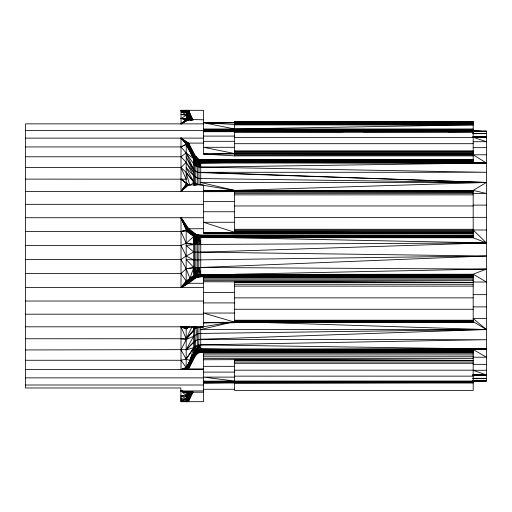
<?xml version="1.0" encoding="UTF-8"?>
<svg xmlns="http://www.w3.org/2000/svg" width="512" height="512" viewBox="0 0 512 512"><rect width="100%" height="100%" fill="white"/><g stroke="black" fill="none" stroke-linecap="round" stroke-linejoin="round"><path stroke-width="0.77" d="M203.878 190.406L473.19 190.406L486.4 182.464L234.63 190.406L198.982 184.589L198.982 162.298L199.712 159.437L473.19 159.52M486.4 154.784L473.19 154.784L486.4 163.027L473.19 162.477L200.73 162.477L196.941 161.229L194.982 159.885L194.618 159.955L194.541 185.293M473.19 235.2L200.73 235.2L196.659 234.554L194.618 236.915L194.438 275.142L195.072 276.704L196.352 277.581L200.73 276.8L473.19 276.8M194.611 326.675L194.438 352.224L196.352 354.451L198.349 352.966L200.73 352.48L473.19 352.48M25.6 259.52L181.011 259.52L186.176 256L193.683 252.038L200.73 252.173L486.4 242.925L473.19 237.773L198.195 237.651L195.949 237.306L194.982 236.467L194.374 234.925L187.968 228.8L181.011 217.722L186.886 229.357L195.475 235.456L197.338 237.536L197.312 274.451L198.349 276.992L194.029 276.602L186.176 281.094L181.011 287.437L181.011 217.722C186.413 223.795 190.682 236.262 200.73 235.782L473.19 235.782M230.688 322.259L197.318 327.744L197.312 350.189L198.349 352.966L195.072 353.363L194.029 353.984L186.195 367.68L186.886 368.486L188.602 368.896L203.546 368.896M195.866 326.778L195.84 328.282C197.491 336.179 193.05 346.086 197.651 353.331L194.374 354.342L186.426 368.128L181.011 369.6L181.011 326.81L187.699 327.232L203.546 327.098L203.546 277.088L473.19 277.088M473.19 349.926L200.73 349.926C198.035 349.952 193.766 351.264 194.81 354.688L187.206 368.653L181.011 369.6L186.176 367.482C190.714 361.741 191.501 349.709 200.73 349.523L473.19 349.523L486.4 348.973L200.73 344.864L197.318 345.421L194.605 346.982L186.176 359.059L181.011 360.262L25.6 360.262M473.19 233.773L234.63 233.773L203.546 233.03L203.546 184.902L188.602 184.902L181.011 191.424L181.011 138.125L187.968 143.155L195.302 157.011L195.475 159.059L197.338 161.792L197.318 184.256L198.982 184.589M194.707 326.624L194.605 328.998L186.176 338.746L25.6 338.765M473.19 235.443L199.712 235.168L198.982 244.518L198.682 274.304L199.302 276.864L193.792 276.07L189.894 278.33L186.195 281.402L186.886 282.65L188.602 283.283L203.546 283.283M234.63 190.406L200.73 182.496L486.4 182.464L200.73 172.294L486.4 172.288L200.73 167.136L198.982 166.995L199.302 161.965C189.997 156.781 190.515 143.373 181.011 138.125L188.602 143.104L196.198 157.35L198.035 158.886L200.73 160.019L473.19 160.019M198.982 327.411L198.682 349.754L199.302 352.646C194.074 351.002 191.622 356.499 189.894 360.461L186.176 359.059L181.011 349.952L186.176 339.533L193.683 330.291L186.176 338.746L181.011 326.81L187.699 327.232M25.6 273.562L181.011 273.562L186.176 281.094L186.176 230.906L186.643 229.594L187.968 228.8L195.302 234.266L195.475 235.456L200.73 236.211L473.19 236.211M193.92 326.816L193.683 329.856L194.099 326.72M473.19 274.765L200.73 274.765C192.262 274.266 186.042 281.76 181.011 287.437C186.035 284.134 190.643 279.558 196.352 277.581L188.602 283.283L181.011 287.437L186.586 282.336L194.81 277.459L196.864 277.363L195.744 276.454L195.174 274.893L195.84 267.622L195.949 237.306L196.448 235.744L197.402 234.803L200.73 236.704L473.19 236.704M200.73 235.782L198.97 235.098L198.618 235.667L197.318 244.461L186.176 243.251L181.011 245.446L25.6 245.446M181.011 273.562L186.176 268.749L198.982 267.482L200.09 276.813L194.547 275.693L194.618 275.085L200.73 276.8L200.73 235.2M195.674 185.152L195.949 161.094L197.402 158.509L198.618 160.243L200.73 161.6L473.19 161.6M194.816 352.256L186.195 367.68L181.011 369.6L186.586 368.288L194.81 354.688L196.864 353.914L195.174 351.488L195.84 346.093M25.6 231.469L181.011 231.469L186.176 230.906L194.618 236.915L193.683 244.122C194.72 241.261 192.454 235.814 196.198 234.342L200.73 237.235L473.19 237.235M187.968 368.851L191.514 362.157L190.003 360.787L186.246 367.827L181.011 369.6L187.725 368.806L191.014 361.85L195.302 354.989L196.352 354.451L195.834 355.232L193.683 353.299L194.618 352.045L199.866 350.438L473.19 350.4M188.122 326.739L186.643 327.878L186.176 329.03L186.176 367.482L181.011 360.262M473.19 160.544L200.73 160.544L198.97 159.264L197.318 166.579L198.982 166.995M197.318 267.539C197.581 270.47 194.662 274.848 197.651 277.133L194.374 277.075L190.24 279.424L186.426 282.086L181.011 287.437C188.23 285.165 192.659 276.262 200.73 276.557L473.19 276.557M200.73 237.235L198.246 237.114L197.338 237.536L195.84 244.378L197.498 235.501L198.035 234.95L200.73 236.211M196.096 326.714L195.84 328.282L194.605 328.998L195.053 326.752M197.318 345.421L196.301 350.688L198.797 350.618L200.73 351.456L473.19 351.456M198.246 161.728L197.338 161.792L195.84 165.907L193.683 163.949L194.374 157.658L187.699 143.2L181.011 138.125C189.997 143.898 189.638 157.158 198.982 162.298L197.318 166.579L195.84 165.907L196.941 161.229L198.035 158.886L200.73 161.082L473.19 161.082M194.618 159.955L193.683 163.949L186.176 152.941L181.011 146.944L25.6 146.944M196.173 326.874L195.84 328.282L197.318 327.744M473.19 275.789L200.73 275.789L197.312 274.451L473.19 274.227L486.4 269.075L198.982 267.482L197.312 274.451L193.683 275.514L189.894 278.33L186.176 268.749L181.011 259.52M189.894 360.461L193.683 348.051L194.438 352.224M194.547 352.57L196.762 351.968L200.09 352.512L199.814 349.568L200.73 348.96L486.4 348.973L234.63 349.523L200.73 348.96L198.982 345.005L197.312 350.189L198.726 350.15L200.73 350.918L473.19 350.918M473.19 353.21L203.546 353.21L203.546 401.683L186.176 401.702L186.176 392.986L186.515 392.582L188.602 392.211L203.546 392.211M189.894 278.33L193.683 267.878L194.438 275.142M188.275 391.693L186.176 396.717L181.011 395.616L181.011 401.018L186.176 401.146L190.874 391.661L189.894 393.709L190.528 392.282M191.635 391.744L187.206 401.69L191.962 391.846M196.858 237.478L195.187 235.936L194.81 234.541L191.014 231.712L189.901 233.67L186.234 230.413L181.011 231.469L186.176 243.251L193.683 244.666L186.176 245.453L193.683 252.038M203.546 123.866L25.6 123.866L25.6 387.974L180.858 387.974L181.011 401.702L186.426 401.696L191.008 391.622M190.093 392.25L186.176 400.966L190.611 391.578M203.546 143.104L188.602 143.104L187.168 143.366L186.234 144.198L186.176 182.97L186.586 184.064L188.115 185.261M198.726 274.848L198.982 274.291L200.73 275.296L473.19 275.296M192.461 392.032L191.514 394.074L190.003 393.658L186.189 401.702L190.95 391.622M191.187 391.635L186.426 401.696M186.886 401.696L191.526 391.712M187.968 401.69L192.09 391.898M188.602 401.683L193.203 391.795M186.176 401.146L190.419 392.064L186.176 401.146L181.011 401.702M186.246 401.702L190.003 393.658L186.176 401.702M189.44 391.93L186.176 398.893L181.011 398.982L186.176 399.475L189.933 391.866M189.766 391.866L186.176 399.475L181.011 401.018M187.206 368.653L190.579 361.51M188.563 391.725L186.176 396.717L188.806 391.872M186.426 368.128L190.003 360.787M186.176 338.746L191.981 326.893M189.587 391.923L186.176 398.893L181.011 395.616L186.176 395.507L181.011 390.944L203.546 390.944M190.579 393.747L186.586 401.696L191.27 391.654M186.586 368.288L194.765 352.954L196.544 351.494L199.021 351.648L200.73 352.48M188.602 368.896L195.834 355.232M200.73 161.082L197.267 160.301L196.198 157.35L194.547 158.784M25.6 349.952L186.176 349.651L193.683 336.224L197.318 333.933L200.73 333.446L486.4 329.536L473.19 318.554L486.4 318.554M187.725 368.806C192.442 363.936 192.518 352.582 200.73 351.981L473.19 351.981M198.726 350.15L198.982 349.702L200.73 350.4M200.73 237.773L199.302 237.19L198.982 237.709L197.318 244.461L486.4 242.925L473.19 229.99L486.4 229.99M187.968 143.155L191.014 150.15L189.901 151.546C191.962 156.122 194.566 162.778 200.73 162.477M186.176 359.059L193.683 347.654L186.176 349.939C190.726 346.291 193.952 339.04 200.73 339.309L486.4 329.536L473.19 321.594L234.63 321.594M195.277 351.846L195.859 351.002L200.73 350.918M194.81 354.688L197.03 352.448L200.73 351.456M188.218 185.062L186.426 183.846L181.011 191.424L187.968 184.838L188.602 184.902M194.765 353.818L186.886 368.486L181.011 369.6L187.386 368.704M187.802 184.954L186.586 184.064L181.011 191.424L187.968 184.838M193.683 353.6C195.219 351.296 198.048 350.259 200.73 350.221M195.277 275.443L195.859 274.733L200.73 276.557M181.011 287.437L186.246 281.632L190.003 278.886L191.514 280.57L181.011 287.437C187.347 283.546 192.442 275.27 200.73 275.789M187.206 184.563L181.011 191.424L186.886 184.339L187.725 184.774M195.072 353.363L196.762 351.968L198.899 351.123L200.73 351.981M186.176 349.651L193.683 342.298M190.438 185.242L193.683 182.144L186.176 172.467L181.011 167.539L25.6 167.539M186.176 243.251L193.683 236.486L194.374 234.925L195.302 234.266L196.198 234.342L197.267 235.917L199.302 237.19M186.426 282.086L190.003 278.886M187.206 282.899L190.579 279.898M187.725 283.142L194.81 277.459L197.03 276.595L199.968 276.23L473.19 276.218M189.28 326.707L186.176 329.03L181.011 326.81L186.291 328.422L187.987 327.066M186.586 282.336L194.765 276.224L200.73 275.296M203.546 119.789L186.586 119.45L181.011 123.866L181.011 110.298L203.546 110.317L203.546 154.022L234.63 155.904L473.19 155.904M187.84 327.002L186.643 327.878L181.011 326.81L186.234 328.595L188.749 326.682M186.643 327.878L187.77 327.021M25.6 156.774L181.011 156.774L186.176 152.941L193.683 158.701L193.683 185.011M187.757 327.104L186.515 328.026L181.011 326.81M186.886 119.565L181.011 123.866L188.602 119.789M186.291 328.422L188.147 327.072M187.206 119.648L181.011 123.866L186.586 119.45M186.234 328.595L188.678 327.027M191.187 120.365L186.176 110.298L186.426 119.36L181.011 118.56L186.176 115.277L188.563 120.23L186.176 115.277L181.011 114.534L186.176 114.63L189.037 120.154M187.725 119.738L181.011 123.866L187.968 119.763M200.73 161.6L197.075 160.787L195.827 158.637L195.834 156.768L193.683 158.701L186.291 144.07L181.011 138.125L187.168 143.366L195.264 158.003L197.498 159.808L200.73 160.544M193.683 336.224L186.176 339.533L181.011 338.765M186.176 110.298L190.95 120.384L186.234 110.298L189.901 118.291L191.014 118.118L191.962 120.154M181.011 231.469L186.291 230.208L194.547 235.68L200.73 236.704M231.546 322.317L200.73 329.504L486.4 329.536L241.024 321.798M186.176 268.749L193.683 267.334L186.176 259.514L193.683 259.962L486.4 256L200.73 252.173M195.187 156.704L197.075 157.734L195.187 156.704L196.23 156.851L196.198 156.269M187.968 228.8L203.546 228.717M196.211 157.35L195.264 156.442L196.23 156.851M205.139 381.19L203.546 381.286L234.63 381.03L203.546 377.114L234.63 377.114M200.73 267.462L486.4 256M185.235 110.349L186.643 110.304L191.533 120.288M234.63 232.749L473.19 232.749L234.63 232.288L203.546 233.03L234.63 233.03M203.546 280.678L473.19 280.678L234.63 281.766L234.63 322.784L203.546 322.784L223.475 322.304M203.878 131.565L234.63 130.944L203.878 131.283M234.63 274.227L486.4 269.075M203.546 322.784L234.63 322.131L473.19 322.246L473.19 274.227L486.4 282.01L473.19 282.01M200.73 344.864L486.4 339.712L200.73 339.309M234.63 128.986L473.19 124.883L234.63 124.48L203.546 122.733L234.63 128.986L234.63 121.613L473.19 121.613L473.19 162.477M234.63 154.125L473.19 154.125L234.63 153.542L203.546 154.022L234.63 154.022M203.878 382.963L234.63 382.502L473.19 382.035L203.878 382.029M205.939 123.142L234.63 122.733L473.19 123.181L234.63 123.181M203.878 129.926L473.19 128.979L203.878 128.986M486.4 163.027L200.73 163.04L234.63 162.477L486.4 163.027L200.73 167.136L199.27 162.362M203.878 130.33L473.19 129.498L203.878 129.504M203.866 381.99L473.19 381.632L234.63 382.035L203.878 382.451L473.19 382.502L234.63 383.014L234.63 390.432L473.19 390.432L473.19 349.523L486.4 357.216L473.19 357.216M448.096 131.84L486.4 131.578L473.19 130.893M472.832 133.709L486.4 133.626L472.832 133.619M472.832 375.066L486.4 374.982L473.19 370.291L486.4 370.291M234.63 124.48L473.19 123.987L234.63 123.987M234.63 130.368L473.19 129.965L203.878 129.971M234.63 130.669L473.19 130.368L203.878 130.368M363.514 131.84L486.4 131.578L473.19 130.944L203.878 130.944M472.813 380.454L486.4 380.422L473.19 381.056L486.4 381.107L486.4 130.893L203.878 130.867M234.63 121.696L473.19 121.696M234.63 122.003L473.19 122.003M473.19 122.502L234.63 122.502L473.19 123.181M203.546 122.733L234.63 122.733M234.63 124.883L473.19 124.883M25.6 130.413L203.546 130.413M203.878 130.669L397.446 130.733M203.123 131.629L486.4 131.578L236.416 130.944M203.546 131.706L473.19 131.693M234.63 132.211L473.19 132.211M203.546 136.096L234.63 136.096M234.63 137.466L473.19 137.466M25.6 138.125L203.546 138.125M203.546 141.306L234.63 141.306M473.19 141.709L486.4 141.709L473.19 137.274L486.4 137.018L472.832 136.934M234.63 143.693L473.19 143.693M234.63 147.296L203.546 147.296L234.63 153.542M473.19 147.654L486.4 147.654M234.63 150.842L473.19 150.842M234.63 151.507L473.19 151.507M234.63 152.307L473.19 152.307M473.19 153.197L234.63 153.197L473.19 154.125M234.63 155.046L473.19 155.046M199.302 161.965L473.19 162.074M25.6 179.123L186.176 179.187L181.011 167.539L186.176 162.349L181.011 156.774M203.546 190.675L473.19 190.701M203.546 191.174L473.19 191.174L203.546 191.693M25.6 191.424L203.546 191.424M234.63 192.058L473.19 192.058L234.63 191.693L234.63 233.773M234.63 193.318L473.19 193.318M473.19 193.446L486.4 193.446L473.19 190.406L473.19 237.773M234.63 194.867L473.19 194.867M203.546 201.536L234.63 201.536M25.6 204.333L203.546 204.333M473.19 205.114L486.4 205.114M234.63 205.958L473.19 205.958M203.546 211.757L234.63 211.757M473.19 217.338L486.4 217.338M234.63 217.459L473.19 217.459M25.6 217.722L203.546 217.722M234.63 222.278L203.546 222.278L234.63 232.288M234.63 229.28L473.19 229.28M234.63 230.208L473.19 230.208M234.63 231.13L473.19 231.13M473.19 231.994L234.63 231.994L473.19 232.749M234.63 233.35L473.19 233.35M203.546 277.933L473.19 277.933M203.546 279.155L473.19 279.155M203.546 281.766L473.19 282.419L234.63 282.419M234.63 284.269L473.19 284.269M234.63 286.131L473.19 286.131M25.6 287.437L203.546 287.437M203.546 292.461L234.63 292.461M473.19 294.662L486.4 294.662M234.63 297.869L473.19 297.869M25.6 301.024L203.546 301.024M203.546 302.912L234.63 302.912M473.19 306.886L486.4 306.886M234.63 309.261L473.19 309.261M234.63 313.043L203.546 313.043L234.63 322.131M25.6 314.189L203.546 314.189M234.63 320.218L473.19 320.218M234.63 320.979L473.19 320.979M234.63 322.042L473.19 322.022M234.63 322.246L473.19 322.253L234.63 322.022M25.6 326.81L203.546 326.81M203.546 354.931L473.19 354.931M203.546 356.774L473.19 356.774M203.546 358.637L473.19 358.637L203.546 359.782M234.63 360.416L473.19 360.416L234.63 359.782L234.63 381.363M234.63 361.997L473.19 361.997M234.63 363.296L473.19 363.296M473.19 364.346L486.4 364.346M203.546 366.323L234.63 366.323M25.6 369.6L203.546 369.6M234.63 370.189L473.19 370.189M203.546 372.115L234.63 372.115M486.4 374.982L472.832 374.982L486.4 374.982L473.19 374.726M234.63 376.141L473.19 376.141M25.6 377.875L203.546 377.875M472.832 378.374L486.4 378.374L472.832 378.291M234.63 381.107L486.4 381.107M203.123 381.331L473.19 381.331M203.866 381.632L234.432 381.632M203.878 383.014L473.19 383.021M25.6 385.011L203.546 385.011M203.546 389.267L234.63 389.267M234.63 131.706L343.142 131.84M195.475 156.87L196.736 157.472M234.63 237.773L486.4 242.925M189.933 119.846L186.176 111.955L181.011 110.47L186.176 110.605L181.011 110.298M188.787 120.269L186.176 114.63L181.011 111.827L186.176 111.955L189.766 119.834M200.73 235.443L197.76 235.174L195.302 234.266M181.011 110.47L186.176 110.848L190.611 120.064M200.73 160.019L197.76 159.328L195.302 157.011M186.246 119.2L181.011 118.56L186.176 119.014L186.874 120.339M181.011 118.56L186.195 119.123M181.011 111.827L186.176 112.512L189.766 120.128M199.27 237.734L200.73 242.925L198.982 244.518L198.982 237.709L198.246 237.114L193.792 235.93L186.234 230.413M188.602 392.211L181.011 390.944L186.176 392.986M187.699 392.262L181.011 390.944L186.234 392.813M194.618 236.915L195.949 237.306L194.605 244.262L194.982 236.467L194.214 236.762L190.24 232.576L186.515 229.766L181.011 217.722L187.168 229.12L191.014 231.712L187.699 228.864L181.011 217.722L186.291 230.208L193.683 236.486L193.683 275.514L194.547 275.693M187.168 392.358L181.011 390.944L186.291 392.742M186.643 392.525L181.011 390.944L186.515 392.582M195.834 277.888L194.374 277.075L193.683 275.514M194.016 185.242L193.683 182.144L197.318 184.256M200.73 349.926L199.814 349.568L198.982 345.005M200.73 162.074L197.498 159.808L196.659 157.888L194.874 160.237L194.605 165.018L195.949 161.094C189.99 154.093 188.198 144.275 181.011 138.125C187.699 143.424 191.398 151.366 194.323 159.162M200.73 276.218L196.301 274.624L195.84 267.622M193.683 259.962L186.176 256L181.011 245.446M199.814 274.246L200.73 274.765M198.246 237.114L195.827 235.053L195.834 234.112L188.602 228.717M181.011 217.722L186.643 229.594L190.586 232.102L194.029 235.398L194.323 236.211M188.122 184.858L181.011 179.123L189.274 185.293M186.426 183.846L188.333 185.293M186.586 184.064L187.731 184.934M181.011 179.123L188.371 184.973M186.643 229.594L190.24 232.576M195.264 156.442L196.448 157.472M186.176 182.97L188.365 184.858M187.168 229.12L190.586 232.102M193.683 175.776L197.318 178.067L200.73 178.554L486.4 182.464L198.982 172.557L195.84 171.533L193.683 169.702L186.176 156.87L193.683 172.736L186.176 162.349L193.683 175.776L186.176 167.622L193.683 181.709L186.176 172.467L189.69 185.018M196.858 161.606L194.867 158.387M186.291 144.07L190.24 150.854L194.214 159.501L194.822 159.718L194.81 157.312L188.602 143.104M186.643 143.667L190.24 150.854M187.168 143.366L190.586 150.496M190.419 119.891L186.176 110.848L190.24 120M193.203 120.205L188.602 110.317L192.339 120.013M192.461 119.968L187.968 110.31L191.853 120.186M186.886 110.304L191.443 120.307M186.515 110.304L191.13 120.371M189.901 118.291L190.842 120.333M186.291 110.304L190.003 118.342M186.176 112.512L189.44 119.738M186.643 110.304L190.24 118.33M186.176 152.941L193.683 169.702M190.586 118.253L187.168 110.31L191.014 118.118L187.699 110.31M186.176 115.277L187.91 120.301M195.949 156.781L196.045 157.114M198.982 267.482L200.73 274.227M195.718 156.416L195.827 156.922M194.605 346.982L195.174 351.488M194.605 183.002L194.797 185.152M194.605 267.738L195.174 274.893M195.84 183.718L195.955 185.248M234.63 131.622L234.63 155.904M200.73 159.52L200.73 184.704M200.73 327.296L200.73 352.582M198.982 350.374L198.982 352.736M197.318 350.816L197.318 353.978M195.84 351.526L195.84 355.514M194.605 352.474L194.605 355.29M193.683 326.989L193.683 353.299M186.234 144.198L181.011 146.944L186.176 144.518L189.901 151.546L186.234 144.198M486.4 137.018L472.832 137.018L486.4 137.018M486.4 380.422L472.832 380.326L486.4 380.422"/></g></svg>
